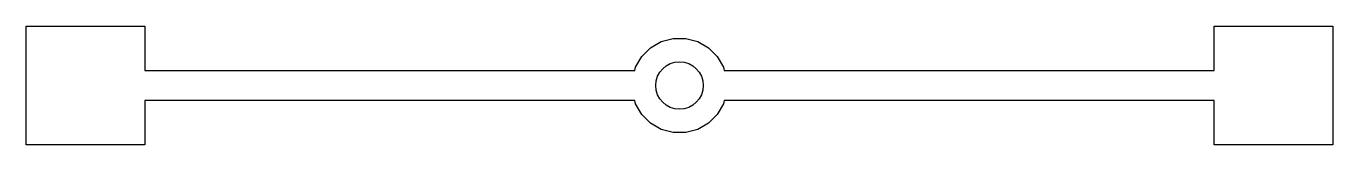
# Model space of a CAD drawing. Header units: millimetres. Extents: x 9.5 to 20.5, y -10.5 to -9.5.
import ezdxf

# ---------------------------------------------------------------- set-up
doc = ezdxf.new("R2010")
doc.units = ezdxf.units.MM
doc.layers.add('F.Cu', color=13, linetype='CONTINUOUS', true_color=0xc83434)

msp = doc.modelspace()

# ---------------------------------------------------------------- linework, layer by layer
at = {"layer": 'F.Cu', "linetype": 'CONTINUOUS'}
for p, q in [((9.5, -10.5), (9.5, -9.5)), ((9.5, -9.5), (10.5, -9.5)), ((10.5, -9.5), (10.5, -9.875)), ((19.5, -9.875), (19.5, -9.5)), ((19.5, -9.5), (20.5, -9.5)), ((20.5, -9.5), (20.5, -10.5)), ((14.756495, -9.682659), (14.846927, -9.630448)), ((14.846927, -9.630448), (14.94779, -9.603422)), ((14.94779, -9.603422), (15.05221, -9.603422)), ((15.05221, -9.603422), (15.153073, -9.630448)), ((15.153073, -9.630448), (15.243505, -9.682659)), ((14.630448, -9.846927), (14.682659, -9.756495)), ((14.682659, -9.756495), (14.756495, -9.682659)), ((15.243505, -9.682659), (15.317341, -9.756495)), ((15.317341, -9.756495), (15.369552, -9.846927)), ((10.5, -9.875), (14.622926, -9.875)), ((14.622926, -9.875), (14.630448, -9.846927)), ((15.369552, -9.846927), (15.377074, -9.875)), ((15.377074, -9.875), (19.5, -9.875)), ((14.622926, -10.125), (10.5, -10.125)), ((10.5, -10.125), (10.5, -10.5)), ((14.630448, -10.153073), (14.622926, -10.125)), ((14.682659, -10.243505), (14.630448, -10.153073)), ((15.369552, -10.153073), (15.317341, -10.243505)), ((15.377074, -10.125), (15.369552, -10.153073)), ((19.5, -10.125), (15.377074, -10.125)), ((19.5, -10.5), (19.5, -10.125)), ((14.756495, -10.317341), (14.682659, -10.243505)), ((14.846927, -10.369552), (14.756495, -10.317341)), ((15.243505, -10.317341), (15.153073, -10.369552)), ((15.317341, -10.243505), (15.243505, -10.317341)), ((14.94779, -10.396578), (14.846927, -10.369552)), ((15.05221, -10.396578), (14.94779, -10.396578)), ((15.153073, -10.369552), (15.05221, -10.396578)), ((10.5, -10.5), (9.5, -10.5)), ((20.5, -10.5), (19.5, -10.5))]:
    msp.add_line(p, q, dxfattribs=at)
at = {"layer": 'F.Cu'}
msp.add_circle((15, -10), 0.2, dxfattribs=at)
msp.add_circle((15, -10), 0.2, dxfattribs=at)

doc.saveas('drawing.dxf')
